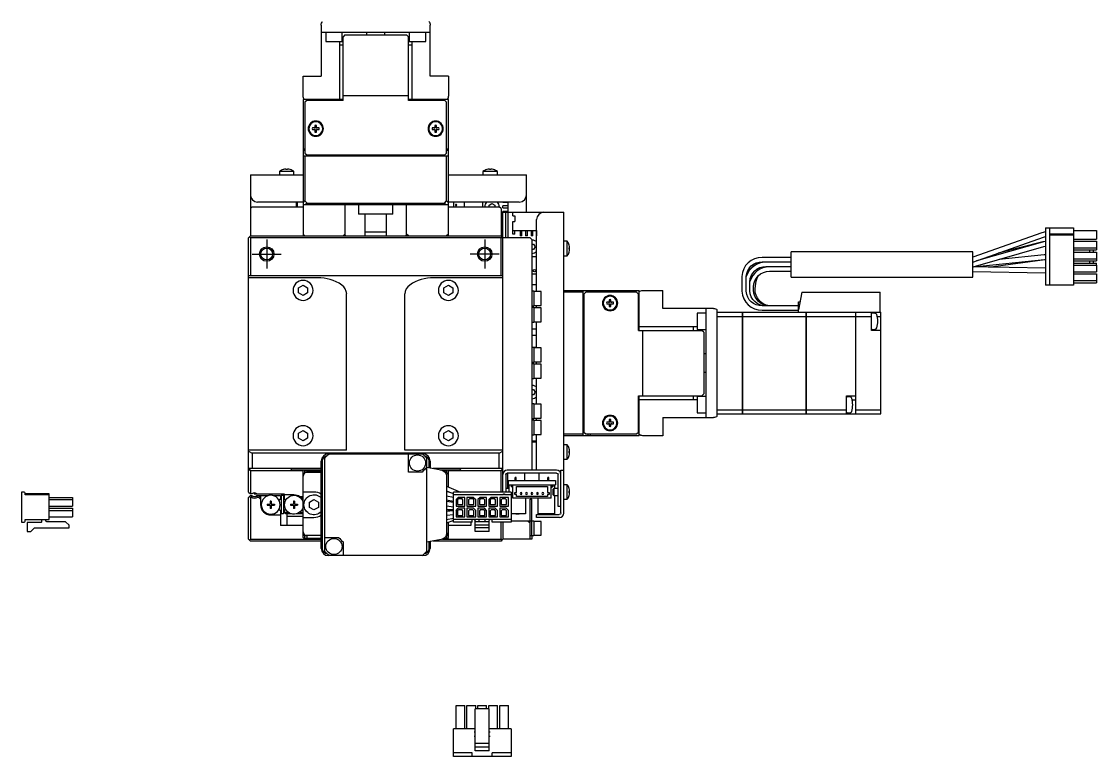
# Model space of a CAD drawing. Extents: x 0 to 1226, y -8 to 947.
# Drawn here: x 288.4 to 584.3, y 298.4 to 500.7 of the extents above; entities that cross this region are included whole.
import ezdxf

# ---------------------------------------------------------------- set-up
doc = ezdxf.new("R2010")
doc.units = 0
doc.header["$LTSCALE"] = 0.5
doc.linetypes.add('CENTER', pattern=[50.8, 31.75, -6.35, 6.35, -6.35])
for name, color, linetype in [('MSM_CENTER', 1, 'CENTER'), ('MSM_CONTINUOUS', 7, 'CONTINUOUS'), ('MSM_NARROW', 5, 'CONTINUOUS')]:
    doc.layers.add(name, color=color, linetype=linetype)

msp = doc.modelspace()

# ---------------------------------------------------------------- linework, layer by layer
at = {"layer": 'MSM_CENTER'}
for p, q in [((355.9, 440.69), (355.9, 432.69)), ((415.9, 440.69), (415.9, 432.69)), ((351.9, 436.69), (359.9, 436.69)), ((419.9, 436.69), (411.9, 436.69))]:
    msp.add_line(p, q, dxfattribs=at)
at = {"layer": 'MSM_CONTINUOUS'}
for p, q in [((370.9, 499.69), (370.9, 485.69)), ((400.9, 497.69), (370.9, 497.69)), ((372.15, 497.69), (372.15, 495.19)), ((376.65, 495.19), (376.65, 497.69)), ((383.4, 497.69), (383.4, 496.99)), ((388.4, 496.99), (388.4, 497.69)), ((395.15, 497.69), (395.15, 495.19)), ((399.65, 495.19), (399.65, 497.69)), ((400.9, 485.69), (400.9, 499.69)), ((372.15, 495.19), (376.65, 495.19)), ((375.9, 495.19), (375.9, 478.99)), ((376.9, 494.19), (375.9, 494.19)), ((377.4, 496.99), (376.9, 496.49)), ((376.9, 478.99), (376.9, 496.49)), ((377.4, 496.99), (394.4, 496.99)), ((394.9, 496.49), (394.4, 496.99)), ((394.9, 478.99), (394.9, 496.49)), ((395.9, 494.19), (394.9, 494.19)), ((395.15, 495.19), (399.65, 495.19)), ((395.9, 478.99), (395.9, 495.19)), ((365.9, 480.19), (365.9, 485.69)), ((365.9, 485.69), (370.9, 485.69)), ((405.9, 485.69), (400.9, 485.69)), ((405.9, 485.69), (405.9, 480.19)), ((394.9, 480.19), (376.9, 480.19)), ((376.9, 479.19), (365.9, 479.19)), ((365.9, 479.19), (365.9, 441.69)), ((366.9, 478.99), (366.4, 478.49)), ((366.4, 478.49), (366.4, 464.49)), ((376.9, 478.99), (366.9, 478.99)), ((405.9, 479.19), (394.9, 479.19)), ((404.9, 478.99), (394.9, 478.99)), ((405.4, 478.49), (404.9, 478.99)), ((405.4, 464.49), (405.4, 478.49)), ((405.9, 441.69), (405.9, 479.19)), ((369.16, 471.43), (368.48, 471.43)), ((368.48, 470.95), (369.16, 470.95)), ((369.16, 472.11), (369.16, 471.43)), ((369.16, 470.95), (369.16, 470.27)), ((369.64, 471.43), (369.64, 472.11)), ((370.32, 471.43), (369.64, 471.43)), ((369.64, 470.27), (369.64, 470.95)), ((369.64, 470.95), (370.32, 470.95)), ((402.16, 471.43), (401.48, 471.43)), ((401.48, 470.95), (402.16, 470.95)), ((402.16, 472.11), (402.16, 471.43)), ((402.16, 470.95), (402.16, 470.27)), ((402.64, 471.43), (402.64, 472.11)), ((403.32, 471.43), (402.64, 471.43)), ((402.64, 470.27), (402.64, 470.95)), ((402.64, 470.95), (403.32, 470.95)), ((365.9, 465.69), (366.4, 465.69)), ((366.4, 465.19), (365.9, 465.19)), ((405.4, 465.69), (405.9, 465.69)), ((405.9, 465.19), (405.4, 465.19)), ((365.9, 463.69), (405.9, 463.69)), ((366.4, 464.49), (366.9, 463.99)), ((366.4, 463.69), (366.4, 451.3)), ((366.9, 463.99), (404.9, 463.99)), ((375.9, 463.99), (375.9, 463.69)), ((377.65, 463.69), (377.65, 463.99)), ((380.9, 463.99), (380.9, 463.89)), ((380.9, 463.89), (390.9, 463.89)), ((380.9, 463.89), (381.1, 463.69)), ((390.7, 463.69), (390.9, 463.89)), ((390.9, 463.89), (390.9, 463.99)), ((394.15, 463.99), (394.15, 463.69)), ((395.9, 463.69), (395.9, 463.99)), ((404.9, 463.99), (405.4, 464.49)), ((405.4, 451.3), (405.4, 463.69)), ((363.4, 459.39), (359.4, 459.39)), ((359.4, 459.39), (359.4, 458.49)), ((360.47, 459.95), (360.45, 459.95)), ((361.2, 459.95), (361.2, 460.08)), ((361.6, 459.95), (361.2, 459.95)), ((361.6, 460.08), (361.6, 459.95)), ((362.35, 459.95), (362.33, 459.95)), ((363.4, 458.49), (363.4, 459.39)), ((419.4, 459.39), (415.4, 459.39)), ((415.4, 459.39), (415.4, 458.49)), ((416.47, 459.95), (416.45, 459.95)), ((417.2, 459.95), (417.2, 460.08)), ((417.6, 459.95), (417.2, 459.95)), ((417.6, 460.08), (417.6, 459.95)), ((418.35, 459.95), (418.33, 459.95)), ((419.4, 458.49), (419.4, 459.39)), ((351.4, 458.49), (351.4, 441.69)), ((351.4, 458.49), (365.9, 458.49)), ((405.9, 458.49), (427.4, 458.49)), ((427.4, 448.19), (427.4, 458.49)), ((365.9, 450.99), (353.4, 450.99)), ((364.1, 449.69), (364.1, 450.99)), ((364.4, 449.69), (364.4, 450.99)), ((365.9, 450.8), (366.4, 451.3)), ((405.9, 450.19), (365.9, 450.19)), ((366.4, 451.3), (367.01, 450.69)), ((367.01, 450.69), (366.51, 450.19)), ((367.01, 450.69), (404.79, 450.69)), ((377.42, 450.19), (377.42, 442.19)), ((381.15, 450.19), (381.15, 447.69)), ((390.65, 447.69), (390.65, 450.19)), ((394.39, 442.19), (394.39, 450.19)), ((404.79, 450.69), (405.4, 451.3)), ((405.29, 450.19), (404.79, 450.69)), ((405.4, 451.3), (405.9, 450.8)), ((425.4, 450.99), (405.9, 450.99)), ((407.4, 449.69), (407.4, 450.99)), ((410.35, 449.69), (410.35, 450.99)), ((415.25, 450.99), (415.25, 449.69)), ((417.15, 450.12), (417.9, 450.56)), ((417.15, 449.69), (417.15, 450.12)), ((417.9, 450.56), (418.65, 450.12)), ((418.65, 450.12), (418.65, 449.69)), ((420.9, 450.94), (420.9, 450.99)), ((420.9, 450.94), (422.4, 450.94)), ((420.9, 449.44), (420.9, 449.94)), ((422.4, 449.94), (420.9, 449.94)), ((422.4, 441.19), (422.4, 450.99)), ((351.9, 449.69), (351.4, 449.19)), ((351.9, 449.69), (365.9, 449.69)), ((390.65, 447.69), (381.15, 447.69)), ((382.9, 447.69), (382.9, 441.69)), ((388.9, 441.69), (388.9, 447.69)), ((405.9, 449.69), (419.9, 449.69)), ((420.4, 449.19), (419.9, 449.69)), ((420.4, 449.19), (420.4, 441.69)), ((420.9, 449.44), (422.4, 449.44)), ((420.9, 371.19), (420.9, 448.44)), ((422.4, 448.44), (420.9, 448.44)), ((420.9, 448.19), (437.7, 448.19)), ((421.7, 441.19), (421.7, 448.19)), ((423.65, 447.19), (423.65, 448.19)), ((423.65, 447.19), (424.15, 447.19)), ((424.15, 447.19), (424.15, 445.69)), ((437.7, 365.39), (437.7, 448.19)), ((423.65, 445.69), (424.15, 445.69)), ((423.65, 442.19), (423.65, 445.69)), ((430.2, 426.34), (430.2, 446.19)), ((570.3, 443.94), (570.3, 428.09)), ((570.3, 443.94), (577.95, 443.94)), ((571.32, 443.94), (571.32, 428.09)), ((577.95, 443.94), (577.95, 428.09)), ((350.9, 441.19), (351.4, 441.69)), ((350.9, 371.19), (350.9, 441.19)), ((351.4, 441.19), (351.15, 441.44)), ((351.4, 441.69), (420.9, 441.69)), ((420.4, 441.19), (351.4, 441.19)), ((351.4, 441.19), (351.4, 430.69)), ((366.4, 441.69), (365.9, 442.19)), ((377.42, 442.19), (376.92, 441.69)), ((377.6, 441.69), (377.42, 442.19)), ((388.9, 442.69), (382.9, 442.69)), ((394.39, 442.19), (394.21, 441.69)), ((394.89, 441.69), (394.39, 442.19)), ((405.9, 442.19), (405.4, 441.69)), ((420.9, 443.19), (420.4, 443.19)), ((420.9, 442.49), (420.4, 442.49)), ((420.4, 441.69), (420.9, 441.19)), ((420.65, 441.44), (420.4, 441.19)), ((420.4, 430.69), (420.4, 441.19)), ((428.4, 441.19), (420.9, 441.19)), ((423.65, 443.19), (430.2, 443.19)), ((424.15, 442.19), (423.65, 442.19)), ((424.15, 442.19), (424.15, 443.19)), ((425.65, 443.19), (425.65, 441.69)), ((426.15, 441.69), (425.65, 441.69)), ((426.15, 441.69), (426.15, 443.19)), ((427.15, 443.19), (427.15, 441.69)), ((427.65, 441.69), (427.15, 441.69)), ((427.65, 441.69), (427.65, 443.19)), ((428.9, 440.69), (428.4, 441.19)), ((428.65, 443.19), (428.65, 441.69)), ((429.15, 441.69), (428.65, 441.69)), ((429.15, 441.69), (429.15, 443.19)), ((430.15, 443.19), (430.15, 441.69)), ((430.2, 441.69), (430.15, 441.69)), ((569.27, 442.56), (550.3, 435.83)), ((550.3, 434.45), (569.71, 441.34)), ((570.3, 442.82), (569.27, 442.56)), ((569.7, 441.34), (570.3, 441.5)), ((569.71, 441.34), (570.3, 441.5)), ((577.95, 442.16), (571.32, 442.16)), ((577.95, 441.86), (571.32, 441.86)), ((577.95, 443.21), (584.3, 443.21)), ((584.3, 443.21), (584.3, 440.81)), ((428.9, 440.69), (428.9, 377.19)), ((428.9, 439.44), (429.34, 439.44)), ((429.34, 437.94), (428.9, 437.94)), ((429.34, 439.44), (429.77, 438.69)), ((429.77, 438.69), (429.34, 437.94)), ((438.6, 440.19), (437.7, 440.19)), ((438.6, 436.19), (438.6, 440.19)), ((439.16, 439.12), (439.16, 439.14)), ((439.16, 438.39), (439.29, 438.39)), ((439.16, 437.99), (439.16, 438.39)), ((439.29, 437.99), (439.16, 437.99)), ((550.39, 433.19), (569.81, 438.72)), ((569.45, 439.97), (551.24, 434.78)), ((569.54, 440.02), (557.23, 436.91)), ((570.3, 440.15), (569.45, 439.97)), ((570.3, 440.16), (569.54, 440.02)), ((569.81, 438.72), (570.3, 438.83)), ((577.95, 440.81), (584.3, 440.81)), ((577.95, 440.21), (584.3, 440.21)), ((577.95, 438.41), (584.3, 438.41)), ((584.3, 440.21), (584.3, 438.41)), ((584.3, 438.41), (584.3, 437.81)), ((428.9, 436.03), (430.2, 436.03)), ((437.7, 436.19), (438.6, 436.19)), ((439.16, 437.24), (439.16, 437.26)), ((500.3, 435.74), (492.3, 435.74)), ((500.3, 430.34), (500.3, 437.34)), ((550.3, 437.34), (500.3, 437.34)), ((550.3, 430.34), (550.3, 437.34)), ((550.42, 433.2), (570.02, 435.16)), ((554.6, 433.1), (570.06, 435.15)), ((569.89, 436.45), (557.49, 435.21)), ((570.3, 436.48), (569.89, 436.45)), ((570.02, 435.16), (570.3, 435.18)), ((577.95, 437.81), (584.3, 437.81)), ((577.95, 437.21), (584.3, 437.21)), ((577.95, 435.41), (584.3, 435.41)), ((582.41, 437.81), (582.41, 437.21)), ((583.41, 437.81), (583.41, 437.21)), ((584.3, 437.21), (584.3, 435.41)), ((584.3, 435.41), (584.3, 434.81)), ((492.3, 434.54), (500.3, 434.54)), ((492.56, 433.08), (492.59, 433.09)), ((492.59, 433.08), (492.56, 433.08)), ((492.59, 433.09), (493.8, 433.24)), ((493.3, 433.14), (492.59, 433.08)), ((500.3, 434.44), (493.3, 434.44)), ((493.3, 433.24), (500.3, 433.24)), ((500.3, 433.14), (493.3, 433.14)), ((570.22, 432.79), (550.3, 433.19)), ((570.3, 432.79), (570.15, 432.79)), ((570.3, 432.79), (570.22, 432.79)), ((577.95, 434.81), (584.3, 434.81)), ((577.95, 434.21), (584.3, 434.21)), ((577.95, 433.61), (584.3, 433.61)), ((582.41, 434.81), (582.41, 434.21)), ((583.41, 434.81), (583.41, 434.21)), ((584.3, 433.61), (584.3, 434.21)), ((584.3, 433.61), (584.3, 431.81)), ((420.9, 430.69), (350.9, 430.69)), ((369.9, 430.14), (350.9, 430.14)), ((420.9, 430.14), (401.9, 430.14)), ((430.2, 431.13), (428.9, 431.13)), ((486.7, 430.54), (486.7, 426.44)), ((487.9, 426.44), (487.9, 430.54)), ((487.91, 430.53), (487.9, 430.5)), ((488.9, 426.6), (488.9, 429.08)), ((494.3, 431.94), (500.3, 431.94)), ((500.3, 430.34), (550.3, 430.34)), ((550.3, 431.89), (570.19, 431.49)), ((570.19, 431.49), (570.3, 431.49)), ((577.95, 431.81), (584.3, 431.81)), ((577.95, 431.21), (584.3, 431.21)), ((577.95, 429.41), (584.3, 429.41)), ((584.3, 431.21), (584.3, 429.41)), ((584.3, 429.41), (584.3, 428.81)), ((364.65, 427.41), (365.9, 428.13)), ((364.65, 425.97), (364.65, 427.41)), ((365.9, 428.13), (367.15, 427.41)), ((367.15, 427.41), (367.15, 425.97)), ((404.65, 427.41), (405.9, 428.13)), ((404.65, 425.97), (404.65, 427.41)), ((405.9, 428.13), (407.15, 427.41)), ((407.15, 427.41), (407.15, 425.97)), ((430.2, 428.19), (428.9, 428.19)), ((429.4, 426.44), (428.9, 426.44)), ((429.4, 426.44), (429.4, 422.44)), ((431.4, 426.34), (429.4, 426.34)), ((431.4, 422.54), (431.4, 426.34)), ((437.7, 426.69), (458.4, 426.69)), ((442.9, 426.19), (437.7, 426.19)), ((442.9, 426.69), (442.9, 386.69)), ((443.7, 426.19), (443.2, 425.69)), ((457.7, 426.19), (443.7, 426.19)), ((444.4, 426.19), (444.4, 426.69)), ((444.9, 426.69), (444.9, 426.19)), ((458.2, 425.69), (457.7, 426.19)), ((458.4, 415.69), (458.4, 426.69)), ((459.4, 426.69), (464.9, 426.69)), ((464.9, 421.69), (464.9, 426.69)), ((489.9, 426.75), (489.9, 427.63)), ((490.38, 427.21), (490.5, 428.59)), ((503.17, 426.19), (502.3, 421.29)), ((503.17, 426.19), (524.8, 426.19)), ((524.8, 420.69), (524.8, 426.19)), ((577.95, 428.09), (570.3, 428.09)), ((577.95, 428.81), (584.3, 428.81)), ((365.9, 425.25), (364.65, 425.97)), ((367.15, 425.97), (365.9, 425.25)), ((377.9, 382.69), (377.9, 425.7)), ((393.9, 382.69), (393.9, 425.7)), ((405.9, 425.25), (404.65, 425.97)), ((407.15, 425.97), (405.9, 425.25)), ((443.2, 425.69), (443.2, 387.69)), ((450.16, 423.43), (449.48, 423.43)), ((450.16, 424.11), (450.16, 423.43)), ((450.64, 423.43), (450.64, 424.11)), ((451.32, 423.43), (450.64, 423.43)), ((458.2, 415.69), (458.2, 425.69)), ((502.3, 420.69), (502.3, 423.49)), ((502.3, 423.49), (502.69, 423.49)), ((428.9, 422.44), (429.4, 422.44)), ((429.4, 421.94), (428.9, 421.94)), ((429.4, 422.54), (431.4, 422.54)), ((429.4, 421.94), (429.4, 417.94)), ((431.4, 421.84), (429.4, 421.84)), ((430.2, 421.84), (430.2, 422.54)), ((431.4, 418.04), (431.4, 421.84)), ((449.48, 422.95), (450.16, 422.95)), ((450.16, 422.95), (450.16, 422.27)), ((450.64, 422.27), (450.64, 422.95)), ((450.64, 422.95), (451.32, 422.95)), ((478.9, 421.69), (464.9, 421.69)), ((474.4, 420.44), (474.4, 415.94)), ((476.9, 420.44), (474.4, 420.44)), ((476.9, 391.69), (476.9, 421.69)), ((479.9, 392.07), (479.9, 421.31)), ((479.9, 420.69), (486.89, 420.69)), ((486.89, 392.69), (486.89, 420.69)), ((486.9, 420.68), (486.89, 420.68)), ((486.9, 420.69), (524.9, 420.69)), ((486.9, 420.69), (486.9, 392.69)), ((502.3, 422.44), (492.3, 422.44)), ((492.3, 421.24), (502.3, 421.24)), ((494.78, 422.44), (494.54, 422.44)), ((504.39, 392.69), (504.39, 420.69)), ((504.4, 420.68), (504.39, 420.68)), ((504.4, 420.69), (504.4, 392.69)), ((518, 420.69), (518, 392.69)), ((518, 420.68), (518.01, 420.68)), ((518.01, 420.69), (518.01, 392.69)), ((522.4, 415.69), (522.4, 420.69)), ((523.38, 420.35), (522.61, 420.42)), ((524.9, 392.69), (524.9, 420.69)), ((428.9, 417.94), (429.4, 417.94)), ((429.4, 418.04), (431.4, 418.04)), ((430.2, 410.84), (430.2, 418.04)), ((479.9, 419.53), (486.89, 419.53)), ((486.9, 419.53), (486.89, 419.53)), ((486.9, 419.53), (504.39, 419.53)), ((504.4, 419.53), (504.39, 419.53)), ((504.4, 419.53), (518, 419.53)), ((518, 419.53), (518.01, 419.53)), ((518.01, 419.53), (522.4, 419.53)), ((524.9, 419.44), (523.96, 419.44)), ((428.9, 416.11), (430.2, 416.11)), ((443.2, 416.69), (442.9, 416.69)), ((442.9, 414.94), (443.2, 414.94)), ((474.4, 416.69), (458.2, 416.69)), ((458.2, 415.69), (475.7, 415.69)), ((459.4, 397.69), (459.4, 415.69)), ((473.4, 415.69), (473.4, 416.69)), ((474.4, 415.94), (476.9, 415.94)), ((476.2, 415.19), (475.7, 415.69)), ((476.2, 415.19), (476.2, 398.19)), ((524.9, 415.69), (522.4, 415.69)), ((522.61, 415.96), (523.38, 416.03)), ((430.2, 414.23), (428.9, 414.23)), ((443.1, 411.69), (442.9, 411.49)), ((443.1, 411.69), (443.1, 401.69)), ((443.2, 411.69), (443.1, 411.69)), ((428.9, 411.03), (430.2, 411.03)), ((429.4, 410.94), (428.9, 410.94)), ((429.4, 410.94), (429.4, 406.94)), ((431.4, 410.84), (429.4, 410.84)), ((431.4, 407.04), (431.4, 410.84)), ((476.9, 409.19), (476.2, 409.19)), ((428.9, 406.94), (429.4, 406.94)), ((429.4, 406.44), (428.9, 406.44)), ((429.4, 407.04), (431.4, 407.04)), ((429.4, 406.44), (429.4, 402.44)), ((431.4, 406.34), (429.4, 406.34)), ((430.2, 406.34), (430.2, 407.04)), ((431.4, 402.54), (431.4, 406.34)), ((428.9, 402.44), (429.4, 402.44)), ((429.4, 402.54), (431.4, 402.54)), ((430.2, 395.34), (430.2, 402.54)), ((476.2, 404.19), (476.9, 404.19)), ((442.9, 401.89), (443.1, 401.69)), ((443.1, 401.69), (443.2, 401.69)), ((428.9, 399.44), (429.34, 399.44)), ((429.34, 397.94), (428.9, 397.94)), ((429.34, 399.44), (429.77, 398.69)), ((429.77, 398.69), (429.34, 397.94)), ((443.2, 398.44), (442.9, 398.44)), ((442.9, 396.69), (443.2, 396.69)), ((458.2, 387.69), (458.2, 397.69)), ((458.2, 397.69), (475.7, 397.69)), ((458.2, 396.69), (474.4, 396.69)), ((458.4, 386.69), (458.4, 397.69)), ((473.4, 396.69), (473.4, 397.69)), ((474.4, 397.44), (474.4, 392.94)), ((476.9, 397.44), (474.4, 397.44)), ((475.7, 397.69), (476.2, 398.19)), ((515.5, 397.69), (518, 397.69)), ((515.5, 392.69), (515.5, 397.69)), ((516.49, 397.35), (515.72, 397.42)), ((429.4, 395.44), (428.9, 395.44)), ((429.4, 395.44), (429.4, 391.44)), ((431.4, 395.34), (429.4, 395.34)), ((431.4, 391.54), (431.4, 395.34)), ((479.9, 393.84), (486.89, 393.84)), ((486.9, 393.85), (486.89, 393.85)), ((486.9, 393.84), (504.39, 393.84)), ((504.4, 393.85), (504.39, 393.85)), ((504.4, 393.84), (515.5, 393.84)), ((518, 396.44), (517.07, 396.44)), ((518, 393.85), (518.01, 393.85)), ((518.01, 393.84), (524.9, 393.84)), ((428.9, 391.44), (429.4, 391.44)), ((429.4, 390.94), (428.9, 390.94)), ((429.4, 391.54), (431.4, 391.54)), ((429.4, 390.94), (429.4, 386.94)), ((431.4, 390.84), (429.4, 390.84)), ((430.2, 390.84), (430.2, 391.54)), ((431.4, 387.04), (431.4, 390.84)), ((450.16, 391.11), (450.16, 390.43)), ((450.64, 390.43), (450.64, 391.11)), ((464.9, 391.69), (478.9, 391.69)), ((464.9, 391.69), (464.9, 386.69)), ((474.4, 392.94), (476.9, 392.94)), ((479.9, 392.69), (486.89, 392.69)), ((486.9, 392.7), (486.89, 392.7)), ((486.9, 392.69), (504.39, 392.69)), ((504.4, 392.7), (504.39, 392.7)), ((504.4, 392.69), (518, 392.69)), ((515.72, 392.96), (516.49, 393.03)), ((518, 392.7), (518.01, 392.7)), ((518.01, 392.69), (524.9, 392.69)), ((364.65, 387.41), (365.9, 388.13)), ((365.9, 388.13), (367.15, 387.41)), ((404.65, 387.41), (405.9, 388.13)), ((405.9, 388.13), (407.15, 387.41)), ((443.2, 387.69), (443.7, 387.19)), ((450.16, 390.43), (449.48, 390.43)), ((449.48, 389.95), (450.16, 389.95)), ((450.16, 389.95), (450.16, 389.27)), ((451.32, 390.43), (450.64, 390.43)), ((450.64, 389.27), (450.64, 389.95)), ((450.64, 389.95), (451.32, 389.95)), ((457.7, 387.19), (458.2, 387.69)), ((364.65, 385.97), (364.65, 387.41)), ((365.9, 385.25), (364.65, 385.97)), ((367.15, 385.97), (365.9, 385.25)), ((367.15, 387.41), (367.15, 385.97)), ((404.65, 385.97), (404.65, 387.41)), ((405.9, 385.25), (404.65, 385.97)), ((407.15, 385.97), (405.9, 385.25)), ((407.15, 387.41), (407.15, 385.97)), ((428.9, 386.94), (429.4, 386.94)), ((430.2, 385.19), (428.9, 385.19)), ((430.2, 384.89), (428.9, 384.89)), ((429.4, 387.04), (431.4, 387.04)), ((430.2, 377.19), (430.2, 387.04)), ((437.7, 387.19), (442.9, 387.19)), ((458.4, 386.69), (437.7, 386.69)), ((443.7, 387.19), (457.7, 387.19)), ((444.4, 386.69), (444.4, 387.19)), ((444.9, 387.19), (444.9, 386.69)), ((464.9, 386.69), (459.4, 386.69)), ((377.9, 382.69), (350.9, 382.69)), ((350.9, 382.46), (351.9, 381.91)), ((351.9, 381.91), (351.9, 377.69)), ((419.9, 381.91), (351.9, 381.91)), ((420.9, 382.69), (393.9, 382.69)), ((419.9, 381.91), (420.9, 382.46)), ((419.9, 377.69), (419.9, 381.91)), ((438.6, 384.19), (437.7, 384.19)), ((438.6, 380.19), (438.6, 384.19)), ((439.16, 383.12), (439.16, 383.14)), ((439.16, 382.39), (439.29, 382.39)), ((439.16, 381.99), (439.16, 382.39)), ((439.29, 381.99), (439.16, 381.99)), ((370.9, 355.69), (370.9, 379.69)), ((371.28, 355.69), (371.28, 379.69)), ((371.9, 354.84), (371.9, 380.53)), ((372.9, 381.69), (398.9, 381.69)), ((394.9, 376.69), (394.9, 381.69)), ((399.9, 380.53), (399.9, 354.84)), ((400.52, 379.69), (400.52, 377.88)), ((400.9, 379.69), (400.9, 377.81)), ((437.7, 380.19), (438.6, 380.19)), ((439.16, 381.24), (439.16, 381.26)), ((351.4, 377.69), (350.9, 377.19)), ((370.9, 377.69), (350.9, 377.69)), ((351.4, 376.99), (351.05, 377.34)), ((351.4, 376.99), (351.4, 370.69)), ((365.9, 376.99), (351.4, 376.99)), ((362.4, 377.69), (362.75, 377.34)), ((362.75, 377.34), (370.9, 377.34)), ((370.9, 377.19), (365.9, 377.19)), ((365.9, 358.69), (365.9, 377.19)), ((366.1, 376.19), (365.9, 376.19)), ((366.4, 376.46), (366.4, 376.99)), ((366.4, 376.99), (370.9, 376.99)), ((366.9, 376.99), (366.9, 376.59)), ((370.9, 376.59), (366.9, 376.59)), ((398.65, 376.69), (394.9, 376.69)), ((399.9, 377.99), (403.91, 377.28)), ((420.9, 377.69), (401.6, 377.69)), ((403.59, 377.34), (409.05, 377.34)), ((405.9, 377.19), (404.25, 377.19)), ((404.63, 376.99), (405.4, 376.99)), ((404.9, 376.75), (404.9, 376.99)), ((405.4, 376.99), (405.4, 376.46)), ((405.9, 376.19), (405.7, 376.19)), ((405.9, 372.58), (405.9, 377.19)), ((420.4, 376.99), (405.9, 376.99)), ((409.05, 377.34), (409.4, 377.69)), ((420.4, 377.69), (420.75, 377.34)), ((420.75, 377.34), (420.4, 376.99)), ((420.4, 371.16), (420.4, 376.99)), ((420.9, 377.19), (420.75, 377.34)), ((421.7, 375.99), (421.7, 371.19)), ((422.2, 376.19), (421.76, 376.19)), ((435.7, 377.19), (422.1, 377.19)), ((435.7, 376.39), (422.1, 376.39)), ((422.2, 376.19), (422.2, 372.19)), ((426.9, 376.39), (426.9, 374.39)), ((430.9, 374.39), (430.9, 376.39)), ((436.1, 367.19), (436.1, 375.99)), ((436.9, 377.19), (437.7, 377.19)), ((436.9, 365.49), (436.9, 377.19)), ((405.4, 375.51), (405.4, 359.87)), ((422.4, 374.39), (422.4, 373.19)), ((422.4, 374.39), (435.4, 374.39)), ((422.4, 373.19), (435.4, 373.19)), ((422.65, 371.16), (422.65, 373.19)), ((423.2, 373.19), (423.2, 372.64)), ((423.65, 369.49), (423.65, 373.19)), ((424.28, 374.39), (424.28, 375.19)), ((424.53, 375.19), (424.28, 375.19)), ((424.53, 374.39), (424.53, 375.19)), ((433.28, 374.39), (433.28, 375.19)), ((433.53, 375.19), (433.28, 375.19)), ((433.53, 374.39), (433.53, 375.19)), ((434.15, 369.49), (434.15, 373.19)), ((434.38, 373.19), (434.38, 372.39)), ((434.61, 373.19), (434.61, 372.64)), ((435.15, 373.19), (435.15, 372.19)), ((435.4, 374.39), (435.4, 373.19)), ((438.6, 373.19), (437.7, 373.19)), ((438.6, 369.19), (438.6, 373.19)), ((288.4, 371.16), (288.4, 362.88)), ((289.12, 371.16), (288.4, 371.16)), ((289.42, 370.45), (289.42, 370.86)), ((296.05, 370.7), (289.42, 370.7)), ((296.05, 370.45), (289.42, 370.45)), ((296.05, 363.59), (296.05, 370.7)), ((350.9, 371.19), (351.4, 370.69)), ((351.15, 369.94), (350.9, 369.69)), ((351.15, 369.94), (351.4, 370.19)), ((351.4, 369.69), (351.15, 369.94)), ((351.84, 370.69), (351.4, 370.69)), ((351.4, 370.19), (351.84, 370.19)), ((351.67, 369.69), (351.84, 370.19)), ((352.4, 370.93), (352.4, 370.69)), ((352.4, 370.69), (360.7, 370.69)), ((353.33, 369.69), (353.16, 370.19)), ((353.16, 370.19), (356.29, 370.19)), ((354.2, 370.04), (353.7, 369.69)), ((354.2, 370.19), (354.2, 367.69)), ((357.72, 370.19), (359.7, 370.19)), ((359.7, 370.19), (359.7, 369.24)), ((360.5, 370.19), (359.9, 370.19)), ((359.9, 370.19), (359.9, 365.19)), ((360.5, 370.19), (360.5, 365.19)), ((360.7, 370.69), (360.7, 369.24)), ((360.7, 370.49), (363.4, 370.49)), ((365, 369.99), (365.9, 369.99)), ((368.9, 371.19), (365.9, 371.19)), ((405.4, 372.79), (409.25, 371.16)), ((405.4, 371.42), (407.3, 370.81)), ((405.4, 370.17), (407.3, 369.8)), ((405.42, 371.48), (406.03, 371.22)), ((405.9, 371.26), (405.9, 371.28)), ((423.15, 371.16), (407.3, 371.16)), ((407.3, 362.88), (407.3, 371.16)), ((421.07, 370.45), (407.3, 370.45)), ((420.87, 371.16), (420.9, 371.19)), ((421.7, 371.19), (420.9, 371.19)), ((421.07, 370.45), (421.07, 370.55)), ((421.37, 370.55), (421.37, 370.45)), ((423.15, 370.45), (421.37, 370.45)), ((422.65, 372.19), (421.7, 372.19)), ((423.15, 371.16), (423.15, 362.88)), ((423.65, 372.64), (423.2, 372.64)), ((424.15, 370.54), (424.15, 371.04)), ((424.15, 371.04), (424.65, 371.04)), ((424.65, 370.54), (424.15, 370.54)), ((424.65, 372.69), (433.15, 372.69)), ((424.65, 371.04), (424.65, 372.69)), ((424.65, 369.99), (424.65, 370.54)), ((433.15, 369.99), (424.65, 369.99)), ((433.15, 372.69), (433.15, 371.04)), ((433.15, 371.04), (433.65, 371.04)), ((433.15, 370.54), (433.15, 369.99)), ((433.65, 370.54), (433.15, 370.54)), ((433.65, 371.04), (433.65, 370.54)), ((434.38, 372.39), (434.15, 372.39)), ((434.61, 372.64), (434.38, 372.64)), ((434.9, 372.19), (434.7, 371.99)), ((434.7, 370.39), (434.7, 371.99)), ((434.7, 370.39), (434.9, 370.19)), ((434.9, 372.19), (434.9, 370.19)), ((436.1, 372.19), (434.9, 372.19)), ((434.9, 370.19), (436.1, 370.19)), ((435.15, 370.19), (435.15, 365.19)), ((439.16, 372.12), (439.16, 372.14)), ((439.16, 371.39), (439.29, 371.39)), ((439.16, 370.99), (439.16, 371.39)), ((439.29, 370.99), (439.16, 370.99)), ((439.16, 370.24), (439.16, 370.26)), ((296.05, 369.72), (302.4, 369.72)), ((296.05, 369.12), (302.4, 369.12)), ((296.05, 367.32), (302.4, 367.32)), ((302.4, 369.72), (302.4, 367.32)), ((350.9, 358.19), (350.9, 369.69)), ((351.4, 369.69), (351.4, 358.19)), ((351.67, 369.69), (351.4, 369.69)), ((353.7, 369.69), (353.33, 369.69)), ((353.7, 369.69), (354.2, 369.19)), ((356, 367.83), (356.8, 367.83)), ((356, 367.83), (356, 367.54)), ((356, 367.54), (356.8, 367.54)), ((356.53, 367.83), (356.53, 367.54)), ((357.15, 368.69), (356.86, 368.69)), ((356.86, 368.69), (356.86, 367.89)), ((356.86, 368.16), (357.15, 368.16)), ((356.86, 367.48), (356.86, 366.69)), ((356.86, 367.22), (357.15, 367.22)), ((357.15, 368.69), (357.15, 367.89)), ((357.15, 367.48), (357.15, 366.69)), ((357.21, 367.83), (358, 367.83)), ((357.21, 367.54), (358, 367.54)), ((357.47, 367.54), (357.47, 367.83)), ((358, 367.83), (358, 367.54)), ((359.7, 369.24), (359.44, 369.09)), ((360.7, 369.24), (360.93, 369.11)), ((362.4, 367.83), (363.2, 367.83)), ((362.4, 367.83), (362.4, 367.54)), ((362.4, 367.54), (363.2, 367.54)), ((362.93, 367.83), (362.93, 367.54)), ((363.26, 368.69), (363.26, 367.89)), ((363.55, 368.69), (363.26, 368.69)), ((363.26, 368.16), (363.55, 368.16)), ((363.26, 367.48), (363.26, 366.69)), ((363.26, 367.22), (363.55, 367.22)), ((363.55, 368.69), (363.55, 367.89)), ((363.55, 367.48), (363.55, 366.69)), ((363.61, 367.83), (364.4, 367.83)), ((363.61, 367.54), (364.4, 367.54)), ((363.87, 367.54), (363.87, 367.83)), ((364.4, 367.83), (364.4, 367.54)), ((365.9, 369.49), (365.55, 369.49)), ((367.65, 368.41), (368.9, 369.13)), ((367.65, 366.97), (367.65, 368.41)), ((368.9, 366.25), (367.65, 366.97)), ((368.9, 369.13), (370.15, 368.41)), ((370.15, 366.97), (368.9, 366.25)), ((370.15, 368.41), (370.15, 366.97)), ((407.3, 368.58), (405.4, 368.95)), ((407.3, 368.29), (405.4, 368.57)), ((405.4, 367.35), (407.3, 367.08)), ((405.9, 368.85), (405.9, 368.49)), ((408.62, 369.72), (408.02, 369.12)), ((408.02, 369.12), (408.02, 367.32)), ((408.02, 367.32), (410.42, 367.32)), ((408.69, 369.27), (408.44, 369.02)), ((408.44, 369.02), (408.44, 367.77)), ((408.44, 367.77), (409.91, 367.77)), ((410.42, 369.72), (408.62, 369.72)), ((409.66, 369.27), (408.69, 369.27)), ((409.91, 369.02), (409.66, 369.27)), ((409.91, 367.77), (409.91, 369.02)), ((410.42, 367.32), (410.42, 369.72)), ((411.02, 369.72), (411.02, 367.32)), ((412.82, 369.72), (411.02, 369.72)), ((411.02, 367.32), (413.42, 367.32)), ((411.69, 369.27), (411.44, 369.02)), ((411.44, 369.02), (411.44, 367.77)), ((411.44, 367.77), (412.91, 367.77)), ((412.66, 369.27), (411.69, 369.27)), ((412.91, 369.02), (412.66, 369.27)), ((412.82, 369.72), (413.42, 369.12)), ((412.91, 367.77), (412.91, 369.02)), ((413.42, 367.32), (413.42, 369.12)), ((414.62, 369.72), (414.02, 369.12)), ((414.02, 369.12), (414.02, 367.32)), ((414.02, 367.32), (416.42, 367.32)), ((414.69, 369.27), (414.44, 369.02)), ((414.44, 369.02), (414.44, 367.77)), ((414.44, 367.77), (415.91, 367.77)), ((416.42, 369.72), (414.62, 369.72)), ((415.66, 369.27), (414.69, 369.27)), ((415.91, 369.02), (415.66, 369.27)), ((415.91, 367.77), (415.91, 369.02)), ((416.42, 367.32), (416.42, 369.72)), ((417.62, 369.72), (417.02, 369.12)), ((417.02, 369.12), (417.02, 367.32)), ((417.02, 367.32), (419.42, 367.32)), ((417.69, 369.27), (417.44, 369.02)), ((417.44, 369.02), (417.44, 367.77)), ((417.44, 367.77), (418.91, 367.77)), ((419.42, 369.72), (417.62, 369.72)), ((418.66, 369.27), (417.69, 369.27)), ((418.91, 369.02), (418.66, 369.27)), ((418.91, 367.77), (418.91, 369.02)), ((419.42, 367.32), (419.42, 369.72)), ((422.42, 369.72), (420.02, 369.72)), ((420.02, 369.72), (420.02, 367.32)), ((420.02, 367.32), (422.42, 367.32)), ((420.69, 369.27), (420.44, 369.02)), ((420.44, 369.02), (420.44, 367.77)), ((420.44, 367.77), (421.91, 367.77)), ((421.66, 369.27), (420.69, 369.27)), ((421.91, 369.02), (421.66, 369.27)), ((421.91, 367.77), (421.91, 369.02)), ((422.42, 367.32), (422.42, 369.72)), ((434.15, 369.49), (423.65, 369.49)), ((427.15, 369.49), (427.15, 365.19)), ((428.4, 358.19), (428.4, 369.19)), ((428.4, 369.19), (428.9, 369.19)), ((428.9, 359.19), (428.9, 369.19)), ((430.65, 365.19), (430.65, 369.49)), ((436.9, 367.19), (436.1, 367.19)), ((437.7, 369.19), (438.6, 369.19)), ((296.05, 366.72), (302.4, 366.72)), ((296.05, 366.12), (302.4, 366.12)), ((296.05, 364.32), (302.4, 364.32)), ((302.4, 366.72), (302.4, 364.32)), ((357.15, 366.69), (356.86, 366.69)), ((357, 364.89), (359.7, 364.89)), ((359.44, 366.29), (359.7, 366.14)), ((359.7, 366.14), (359.7, 361.99)), ((360.5, 365.19), (359.9, 365.19)), ((360.7, 366.14), (360.93, 366.27)), ((360.7, 366.14), (360.7, 365.69)), ((360.7, 365.69), (361.74, 365.69)), ((360.7, 365.69), (361.2, 365.19)), ((362.69, 365.19), (361.2, 365.19)), ((361.45, 365.19), (361.45, 361.99)), ((365.9, 364.49), (361.45, 364.49)), ((363.55, 366.69), (363.26, 366.69)), ((365.9, 365.19), (364.12, 365.19)), ((365.06, 365.69), (365.9, 365.69)), ((365.7, 365.19), (365.9, 365.39)), ((365.9, 364.19), (368.9, 364.19)), ((407.3, 366.32), (405.4, 366.28)), ((405.4, 365.96), (407.3, 366.12)), ((407.3, 364.91), (405.4, 364.75)), ((405.9, 366.29), (405.9, 366)), ((408.02, 366.12), (408.62, 366.72)), ((408.02, 366.12), (408.02, 364.32)), ((408.02, 364.32), (410.42, 364.32)), ((408.69, 366.27), (408.44, 366.02)), ((408.44, 366.02), (408.44, 364.77)), ((408.44, 364.77), (409.91, 364.77)), ((410.42, 366.72), (408.62, 366.72)), ((409.66, 366.27), (408.69, 366.27)), ((409.91, 366.02), (409.66, 366.27)), ((409.91, 364.77), (409.91, 366.02)), ((410.42, 364.32), (410.42, 366.72)), ((411.02, 366.72), (411.02, 364.32)), ((412.82, 366.72), (411.02, 366.72)), ((411.02, 364.32), (413.42, 364.32)), ((411.69, 366.27), (411.44, 366.02)), ((411.44, 366.02), (411.44, 364.77)), ((411.44, 364.77), (412.91, 364.77)), ((412.66, 366.27), (411.69, 366.27)), ((412.91, 366.02), (412.66, 366.27)), ((413.42, 366.12), (412.82, 366.72)), ((412.91, 364.77), (412.91, 366.02)), ((413.42, 364.32), (413.42, 366.12)), ((414.02, 366.72), (414.02, 364.32)), ((415.82, 366.72), (414.02, 366.72)), ((414.02, 364.32), (416.42, 364.32)), ((414.69, 366.27), (414.44, 366.02)), ((414.44, 366.02), (414.44, 364.77)), ((414.44, 364.77), (415.91, 364.77)), ((415.66, 366.27), (414.69, 366.27)), ((415.91, 366.02), (415.66, 366.27)), ((416.42, 366.12), (415.82, 366.72)), ((415.91, 364.77), (415.91, 366.02)), ((416.42, 364.32), (416.42, 366.12)), ((417.02, 366.72), (417.02, 364.32)), ((418.82, 366.72), (417.02, 366.72)), ((417.02, 364.32), (419.42, 364.32)), ((417.69, 366.27), (417.44, 366.02)), ((417.44, 366.02), (417.44, 364.77)), ((417.44, 364.77), (418.91, 364.77)), ((418.66, 366.27), (417.69, 366.27)), ((418.91, 366.02), (418.66, 366.27)), ((419.42, 366.12), (418.82, 366.72)), ((418.91, 364.77), (418.91, 366.02)), ((419.42, 364.32), (419.42, 366.12)), ((420.02, 366.72), (420.02, 364.32)), ((421.82, 366.72), (420.02, 366.72)), ((420.02, 364.32), (422.42, 364.32)), ((420.69, 366.27), (420.44, 366.02)), ((420.44, 366.02), (420.44, 364.77)), ((420.44, 364.77), (421.91, 364.77)), ((421.66, 366.27), (420.69, 366.27)), ((421.91, 366.02), (421.66, 366.27)), ((422.42, 366.12), (421.82, 366.72)), ((421.91, 364.77), (421.91, 366.02)), ((422.42, 364.32), (422.42, 366.12)), ((423.65, 365.19), (423.15, 365.19)), ((423.65, 365.19), (423.65, 365.29)), ((423.65, 365.29), (426.15, 365.29)), ((424.45, 365.29), (424.45, 365.19)), ((424.45, 365.19), (425.35, 365.19)), ((424.83, 365.29), (424.83, 365.19)), ((424.98, 365.29), (424.98, 365.19)), ((425.35, 365.29), (425.35, 365.19)), ((426.15, 365.19), (426.15, 365.29)), ((427.15, 365.19), (426.15, 365.19)), ((430.2, 364.19), (430.2, 364.99)), ((430.2, 364.99), (436.4, 364.99)), ((436.5, 364.19), (430.2, 364.19)), ((435.15, 365.19), (430.65, 365.19)), ((288.4, 362.88), (289.12, 362.88)), ((289.42, 363.59), (296.05, 363.59)), ((289.42, 363.18), (289.42, 363.59)), ((289.95, 362.84), (289.95, 360.31)), ((293.8, 362.84), (289.95, 362.84)), ((290.95, 360.31), (291.97, 361.33)), ((291.97, 361.33), (301.51, 361.33)), ((293.95, 363.59), (293.95, 362.99)), ((295.1, 363.31), (295.1, 363.59)), ((300.51, 363.03), (295.38, 363.03)), ((301.51, 362.03), (300.51, 363.03)), ((301.51, 361.33), (301.51, 362.03)), ((365.9, 361.99), (359.7, 361.99)), ((407.3, 363.94), (405.4, 363.52)), ((407.3, 363.39), (405.4, 362.59)), ((405.9, 358.69), (405.9, 362.8)), ((412.1, 361.99), (405.9, 361.99)), ((423.15, 363.59), (407.3, 363.59)), ((412.49, 362.88), (407.3, 362.88)), ((412.1, 362.88), (412.1, 361.99)), ((412.49, 362.88), (412.49, 363.59)), ((413.29, 360.31), (413.29, 363.34)), ((417.15, 363.03), (413.29, 363.03)), ((417.15, 362.03), (413.29, 362.03)), ((417.15, 361.33), (413.29, 361.33)), ((414.4, 363.03), (414.4, 363.59)), ((416.05, 363.03), (416.05, 363.59)), ((417.15, 360.31), (417.15, 363.34)), ((417.95, 362.88), (417.95, 363.59)), ((423.15, 362.88), (417.95, 362.88)), ((420.4, 358.19), (420.4, 362.88)), ((420.9, 362.88), (420.9, 358.19)), ((429.4, 363.19), (423.15, 363.19)), ((427.9, 363.19), (428.4, 362.69)), ((429.4, 363.19), (429.4, 359.19)), ((431.4, 363.09), (429.4, 363.09)), ((431.4, 359.29), (431.4, 363.09)), ((289.95, 360.31), (290.95, 360.31)), ((350.9, 358.19), (351.15, 357.94)), ((351.15, 357.94), (351.4, 358.19)), ((351.4, 358.19), (370.9, 358.19)), ((366.9, 359.19), (365.9, 359.19)), ((365.9, 358.69), (366.4, 358.19)), ((366.4, 358.39), (366.4, 359.19)), ((370.9, 358.39), (366.4, 358.39)), ((366.9, 359.19), (366.9, 358.39)), ((370.9, 359.19), (366.9, 359.19)), ((371.9, 358.69), (375.65, 358.69)), ((403.91, 358.1), (399.9, 357.39)), ((404.25, 358.19), (420.4, 358.19)), ((405.4, 358.39), (404.63, 358.39)), ((404.9, 358.39), (404.9, 358.62)), ((405.9, 359.19), (405.27, 359.19)), ((405.4, 359.19), (405.4, 358.39)), ((405.4, 358.19), (405.9, 358.69)), ((417.15, 360.31), (413.29, 360.31)), ((420.4, 358.19), (420.65, 357.94)), ((420.65, 357.94), (420.9, 358.19)), ((428.9, 358.19), (420.9, 358.19)), ((428.4, 359.19), (429.4, 359.19)), ((428.9, 359.19), (428.9, 358.19)), ((429.4, 359.29), (431.4, 359.29)), ((351.4, 357.69), (351.15, 357.94)), ((370.9, 357.69), (351.4, 357.69)), ((376.9, 357.44), (376.9, 353.69)), ((400.52, 357.5), (400.52, 355.69)), ((400.9, 357.57), (400.9, 355.69)), ((420.4, 357.69), (401.6, 357.69)), ((420.65, 357.94), (420.4, 357.69)), ((398.9, 353.69), (372.9, 353.69)), ((408.02, 306.05), (408.02, 312.4)), ((408.02, 312.4), (410.42, 312.4)), ((410.42, 306.05), (410.42, 312.4)), ((411.02, 306.05), (411.02, 312.4)), ((411.02, 312.4), (413.42, 312.4)), ((413.29, 299.95), (413.29, 311.51)), ((417.15, 311.51), (413.29, 311.51)), ((413.42, 311.51), (413.42, 312.4)), ((414.02, 311.51), (414.02, 312.4)), ((414.02, 312.4), (416.42, 312.4)), ((416.42, 311.51), (416.42, 312.4)), ((417.02, 311.51), (417.02, 312.4)), ((417.02, 312.4), (419.42, 312.4)), ((417.15, 299.95), (417.15, 311.51)), ((419.42, 306.05), (419.42, 312.4)), ((420.02, 306.05), (420.02, 312.4)), ((420.02, 312.4), (422.42, 312.4)), ((422.42, 306.05), (422.42, 312.4)), ((407.3, 298.4), (407.3, 306.05)), ((413.29, 306.05), (407.3, 306.05)), ((413.29, 305.1), (413.04, 305.1)), ((423.15, 306.05), (417.15, 306.05)), ((417.4, 305.1), (417.15, 305.1)), ((423.15, 306.05), (423.15, 298.4)), ((413.04, 303.95), (413.29, 303.95)), ((417.15, 301.97), (413.29, 301.97)), ((417.15, 303.95), (417.4, 303.95)), ((412.49, 299.42), (407.3, 299.42)), ((412.49, 298.4), (412.49, 299.42)), ((417.15, 300.95), (413.29, 300.95)), ((417.15, 299.95), (413.29, 299.95)), ((423.15, 299.42), (417.95, 299.42)), ((417.95, 298.4), (417.95, 299.42)), ((423.15, 298.4), (407.3, 298.4))]:
    msp.add_line(p, q, dxfattribs=at)
at = {"layer": 'MSM_CONTINUOUS', "extrusion": (0, 0, -1)}
for centre, radius in [((-369.4, 471.19), 2.1), ((-369.4, 471.19), 1.9), ((-402.4, 471.19), 2.1), ((-402.4, 471.19), 1.9), ((-408.03, 450.16), 0.2), ((-365.9, 426.69), 2.75), ((-405.9, 426.69), 2.75), ((-450.4, 423.19), 2.1), ((-450.4, 423.19), 1.9), ((-450.4, 390.19), 2.1), ((-450.4, 390.19), 1.9), ((-365.9, 386.69), 2.75), ((-405.9, 386.69), 2.75), ((-357, 367.69), 2.6), ((-425.9, 370.79), 0.25), ((-427.4, 370.79), 0.25), ((-428.9, 370.79), 0.25), ((-430.4, 370.79), 0.25), ((-431.9, 370.79), 0.25)]:
    msp.add_circle(centre, radius, dxfattribs=at)
at = {"layer": 'MSM_CONTINUOUS'}
for centre, radius in [((355.9, 436.69), 1.62), ((415.9, 436.69), 1.62), ((429.6, 432.13), 0.35), ((397.4, 379.19), 2.23), ((374.4, 356.19), 2.23)]:
    msp.add_circle(centre, radius, dxfattribs=at)
at = {"layer": 'MSM_CONTINUOUS', "extrusion": (0, 0, -1)}
for centre, radius, start, end in [((-372.4, 499.69), 1.5, 0, 41.8103), ((-399.4, 499.69), 1.5, 138.1897, 180), ((-367.4, 480.19), 1.5, 318.1897, 0), ((-404.4, 480.19), 1.5, 180, 221.8103), ((-417.9, 449.69), 1.9, 360, 43.1736), ((-417.9, 449.69), 1.9, 136.8264, 180), ((-420.26, 444.61), 0.2, 135.9308, 224.0692), ((-428.9, 438.69), 1.9, 90, 133.1736), ((-428.9, 438.69), 1.9, 226.8264, 270), ((-492.12, 430.32), 4.22, 2.931, 92.4936), ((-493.2, 429.09), 5.45, 23.9954, 88.8909), ((-493.19, 428.95), 4.29, 1.6879, 91.5108), ((-494.26, 427.58), 4.36, 0.6063, 90.5686), ((-494.85, 428.21), 4.37, 5.0458, 37.0419), ((-459.4, 425.19), 1.5, 48.1897, 90), ((-492.11, 426.65), 4.22, 267.4296, 357.1458), ((-493.19, 426.72), 4.29, 268.4433, 358.358), ((-494.26, 426.8), 4.36, 269.4143, 359.4108), ((-494.75, 426.83), 4.39, 269.8692, 4.9179), ((-478.9, 420.19), 1.5, 90, 131.8103), ((-428.9, 398.69), 1.9, 90, 133.1736), ((-428.9, 398.69), 1.9, 226.8264, 270), ((-478.9, 393.19), 1.5, 228.1897, 270), ((-459.4, 388.19), 1.5, 270, 311.8103), ((-372.9, 379.69), 1.62, 0, 80.2833), ((-385.9, 367.69), 19, 42.5364, 47.4636), ((-385.9, 367.69), 19, 132.5364, 137.4626), ((-398.9, 379.69), 1.62, 99.7264, 180), ((-385.86, 390.74), 19, 222.3336, 227.6664), ((-403.6, 375.51), 1.8, 100, 180), ((-422.1, 375.99), 0.4, 0, 90), ((-435.7, 375.99), 0.4, 90, 180), ((-363.4, 367.69), 2.6, 195.9424, 164.0576), ((-363.4, 367.69), 2.8, 90, 124.7719), ((-368.9, 367.69), 2.75, 223.3418, 136.6582), ((-421.22, 370.55), 0.15, 0, 180), ((-352.5, 370.94), 1.5, 236.4427, 303.5573), ((-356.8, 367.89), 0.06, 180, 270), ((-356.8, 367.48), 0.06, 90, 180), ((-357.21, 367.89), 0.06, 270, 0), ((-357.21, 367.48), 0.06, 0, 90), ((-360.09, 367.57), 1.75, 118.6217, 127.006), ((-363.2, 367.89), 0.06, 180, 270), ((-363.2, 367.48), 0.06, 90, 180), ((-363.61, 367.89), 0.06, 270, 0), ((-363.61, 367.48), 0.06, 0, 90), ((-402.9, 367.69), 2.75, 155.38, 161.7789), ((-408.4, 367.69), 2.6, 17.9182, 25.7504), ((-360.09, 367.8), 1.75, 232.994, 241.3783), ((-408.4, 367.69), 2.6, 320.6245, 327.6106), ((-436.4, 365.49), 0.5, 180, 270), ((-293.8, 362.99), 0.15, 180, 270), ((-295.38, 363.31), 0.28, 270, 0), ((-413.04, 363.34), 0.25, 90, 180), ((-417.4, 363.34), 0.25, 0, 90), ((-362.86, 344.64), 19, 132.3336, 137.6664), ((-403.6, 359.87), 1.8, 180, 260), ((-372.9, 355.69), 1.62, 279.7266, 0), ((-398.9, 355.69), 1.62, 180, 260.2637), ((-385.9, 367.69), 19, 312.5374, 317.4636), ((-385.9, 367.69), 19, 222.5374, 227.4626)]:
    msp.add_arc(centre, radius, start, end, dxfattribs=at)
at = {"layer": 'MSM_CONTINUOUS'}
for centre, radius, start, end in [((369.4, 471.19), 0.95, 165.3667, 194.6333), ((369.4, 471.19), 0.365, 138.8496, 221.1504), ((369.4, 471.19), 0.95, 75.3667, 104.6333), ((369.4, 471.19), 0.365, 48.8496, 131.1504), ((369.4, 471.19), 0.365, 228.8496, 311.1504), ((369.4, 471.19), 0.365, 318.8496, 41.1504), ((369.4, 471.19), 0.95, 345.3667, 14.6333), ((402.4, 471.19), 0.95, 165.3667, 194.6333), ((402.4, 471.19), 0.365, 138.8496, 221.1504), ((402.4, 471.19), 0.95, 75.3667, 104.6333), ((402.4, 471.19), 0.365, 48.8496, 131.1504), ((402.4, 471.19), 0.365, 228.8496, 311.1504), ((402.4, 471.19), 0.365, 318.8496, 41.1504), ((402.4, 471.19), 0.95, 345.3667, 14.6333), ((369.4, 471.19), 0.95, 255.3667, 284.6333), ((402.4, 471.19), 0.95, 255.3667, 284.6333), ((361.4, 456.89), 3.2, 107.27, 128.6822), ((361.4, 456.89), 3.19, 93.5904, 106.9053), ((361.4, 456.89), 3.19, 73.0947, 86.4096), ((361.4, 456.89), 3.2, 51.3178, 72.73), ((417.4, 456.89), 3.2, 107.27, 128.6822), ((417.4, 456.89), 3.19, 93.5904, 106.9053), ((417.4, 456.89), 3.19, 73.0947, 86.4096), ((417.4, 456.89), 3.2, 51.3178, 72.73), ((353.4, 452.99), 2, 180, 270), ((425.4, 452.99), 2, 270, 0), ((432.2, 446.19), 2, 90, 180), ((436.1, 438.19), 3.2, 17.27, 38.6822), ((436.1, 438.19), 3.19, 3.5904, 16.9053), ((436.1, 438.19), 3.19, 343.0947, 356.4096), ((436.1, 438.19), 3.2, 321.3178, 342.73), ((492.1, 430.34), 5.41, 87.9067, 177.8727), ((493.23, 428.87), 5.57, 89.2277, 162.6191), ((494.27, 427.55), 5.59, 89.7079, 164.0346), ((370.2, 418.92), 11.22, 55.4888, 91.5038), ((401.61, 418.92), 11.22, 88.4962, 124.5112), ((374.78, 425.59), 3.13, 1.9958, 55.3838), ((397.03, 425.59), 3.13, 124.6162, 178.0042), ((492.11, 426.65), 5.41, 182.1863, 272.0343), ((450.4, 423.19), 0.95, 165.3667, 194.6333), ((450.4, 423.19), 0.365, 138.8496, 221.1504), ((450.4, 423.19), 0.95, 75.3667, 104.6333), ((450.4, 423.19), 0.365, 48.8496, 131.1504), ((450.4, 423.19), 0.365, 318.8496, 41.1504), ((450.4, 423.19), 0.95, 345.3667, 14.6333), ((450.4, 423.19), 0.365, 228.8496, 311.1504), ((450.4, 423.19), 0.95, 255.3667, 284.6333), ((522.59, 420.22), 0.2, 85, 161.8051), ((523.33, 419.86), 0.5, 17.6292, 85), ((518.09, 418.19), 6, 342.3708, 17.6292), ((522.59, 416.16), 0.2, 198.1949, 275), ((523.33, 416.52), 0.5, 275, 342.3708), ((515.7, 397.22), 0.2, 85, 180), ((516.44, 396.86), 0.5, 17.6292, 85), ((511.2, 395.19), 6, 342.3708, 17.6292), ((450.4, 390.19), 0.95, 75.3667, 104.6333), ((515.7, 393.16), 0.2, 180, 275), ((516.44, 393.52), 0.5, 275, 342.3708), ((450.4, 390.19), 0.95, 165.3667, 194.6333), ((450.4, 390.19), 0.365, 138.8496, 221.1504), ((450.4, 390.19), 0.365, 48.8496, 131.1504), ((450.4, 390.19), 0.365, 228.8496, 311.1504), ((450.4, 390.19), 0.95, 255.3667, 284.6333), ((450.4, 390.19), 0.365, 318.8496, 41.1504), ((450.4, 390.19), 0.95, 345.3667, 14.6333), ((436.1, 382.19), 3.2, 17.27, 38.6822), ((436.1, 382.19), 3.19, 3.5904, 16.9053), ((436.1, 382.19), 3.19, 343.0947, 356.4096), ((372.9, 379.69), 2, 90, 180), ((398.9, 379.69), 2, 0, 90), ((436.1, 382.19), 3.2, 321.3178, 342.73), ((366.9, 375.59), 1, 90, 180), ((404.9, 375.59), 1, 0, 81.4849), ((422.1, 375.99), 1.2, 90, 180), ((435.7, 375.99), 1.2, 0, 90), ((436.1, 371.19), 3.2, 17.27, 38.6822), ((289.12, 370.86), 0.3, 360, 90), ((352.5, 369.94), 1, 48.5904, 131.4096), ((352.5, 370.94), 1, 228.5904, 311.4096), ((363.4, 367.69), 2.8, 40.0052, 55.2281), ((368.9, 367.69), 3.5, 55.1501, 90), ((436.1, 371.19), 3.2, 321.3178, 342.73), ((436.1, 371.19), 3.19, 3.5904, 16.9053), ((436.1, 371.19), 3.19, 343.0947, 356.4096), ((357, 367.69), 2.8, 180, 270), ((360.2, 367.69), 1.59, 100.8931, 126.1972), ((360.32, 367.57), 1.75, 120, 127.006), ((360.2, 367.69), 1.59, 53.8028, 79.1069), ((360.32, 367.8), 1.75, 232.994, 240), ((360.2, 367.69), 1.59, 233.8028, 259.1069), ((360.2, 367.69), 1.59, 280.8931, 306.1972), ((368.9, 367.69), 3.5, 270, 304.8499), ((436.5, 365.39), 1.2, 270, 0), ((289.12, 363.18), 0.3, 270, 360), ((366.9, 360.19), 1, 180, 270), ((404.9, 360.19), 1, 293.447, 0), ((372.9, 355.69), 2, 180, 270), ((398.9, 355.69), 2, 270, 0)]:
    msp.add_arc(centre, radius, start, end, dxfattribs=at)
at = {"layer": 'MSM_NARROW'}
for centre in [(355.9, 436.69), (415.9, 436.69)]:
    msp.add_circle(centre, 2, dxfattribs=at)

doc.saveas('drawing.dxf')
